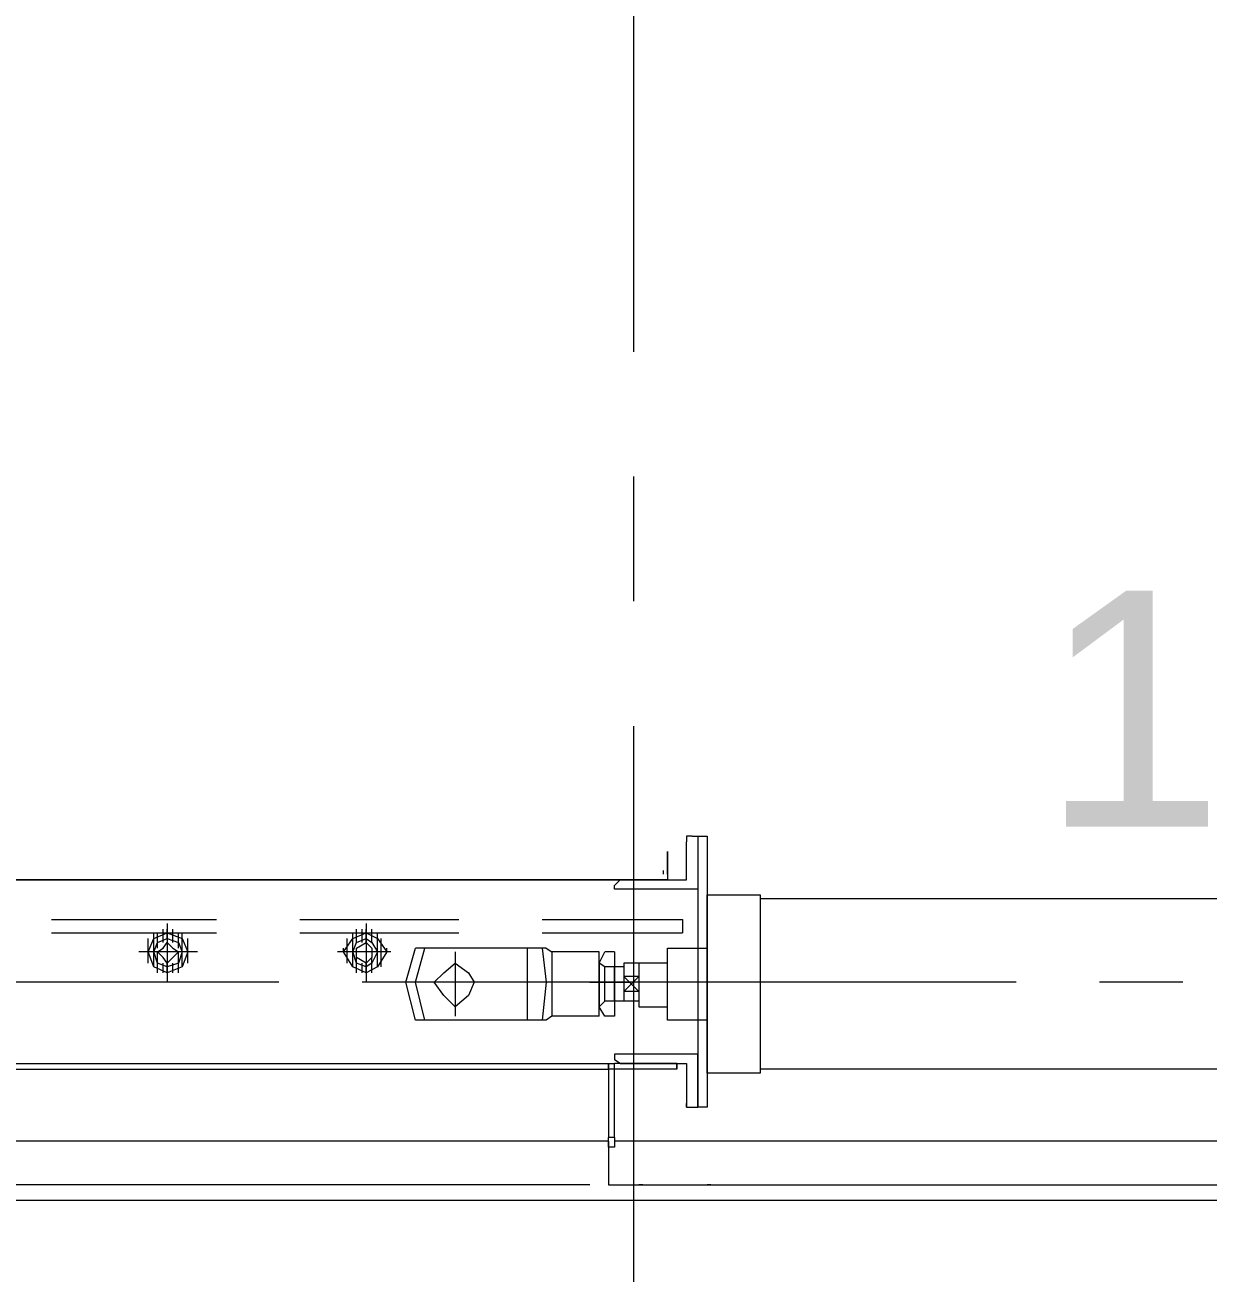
# Model space of a CAD drawing. Header units: millimetres. Extents: x 3220 to 226993, y 817 to 176024.
# Drawn here: x 125939 to 126842, y 138098 to 139051 of the extents above; entities that cross this region are included whole.
import ezdxf

# ---------------------------------------------------------------- set-up
doc = ezdxf.new("R2010")
doc.units = ezdxf.units.MM
doc.linetypes.add('AXES', pattern=[50.8, 31.75, -6.35, 6.35, -6.35])
doc.layers.add('Axe', color=1, linetype='AXES', lineweight=9)
doc.layers.add('Repère', color=76, linetype='Continuous')
doc.styles.get("Standard").update_dxf_attribs({"font": 'arial.ttf'})

# ---------------------------------------------------------------- blocks, each defined once
blk = doc.blocks.new('section 4-3')
at = {"layer": 'Axe', "ltscale": 15}
blk.add_line((6000, -4000), (6000, 33046.2), dxfattribs=at)
blk = doc.blocks.new('ligne broyage 2')
at = {"color": 7, "linetype": 'Continuous', "lineweight": 15, "true_color": 0x000007}
for points in [[(-648.07, 263.28), (-655.3, 263.28)], [(-655.3, 263.28), (-655.3, 56.42)], [(-648.07, 263.28), (-648.07, 56.42)], [(-643.73, 263.28), (-648.07, 263.28), (-648.07, 222.77), (-584.42, 222.77)], [(-643.73, 263.28), (-639.39, 263.28), (-639.39, 258.94)], [(-639.39, 234.35), (-639.39, 258.94)], [(-624.92, 234.35), (-624.92, 251.7), (-624.92, 230.01), (-622.03, 230.01)], [(-636.5, 230.01), (-639.39, 230.01), (-639.39, 234.35)], [(-588.76, 230.01), (-636.5, 230.01)], [(-622.03, 234.35), (-622.03, 237.24), (-622.03, 237.24)], [(-588.76, 230.01), (-584.42, 225.67), (-584.42, 225.67)], [(-584.42, 222.77), (-584.42, 225.67)], [(-655.3, 56.42), (-648.07, 56.42), (-648.07, 96.92)], [(-643.73, 56.42), (-648.07, 56.42), (-648.07, 96.92), (-584.42, 96.92)], [(-584.42, 96.92), (-584.42, 92.58)], [(-636.5, 89.69), (-639.39, 89.69), (-639.39, 85.35)], [(-588.76, 89.69), (-636.5, 89.69)], [(-632.16, 85.35), (-632.16, 89.69), (-584.42, 89.69)], [(-632.16, 89.69), (-632.16, 85.35)], [(-588.76, 89.69), (-584.42, 92.58), (-584.42, 92.58)], [(-584.42, 33.27), (-584.42, 89.69), (-584.42, 89.69)], [(-580.08, 85.35), (-580.08, 89.69), (-584.42, 89.69)], [(-584.42, 85.35), (-584.42, 89.69)], [(-580.08, 89.69), (-580.08, 85.35)], [(737.76, 89.69), (-580.08, 89.69)], [(737.76, 89.69), (-580.08, 89.69), (-580.08, 89.69)], [(-639.39, 85.35), (-639.39, 56.42), (-643.73, 56.42)], [(-632.16, 85.35), (-584.42, 85.35), (-584.42, 85.35)], [(-584.42, 85.35), (-580.08, 85.35), (-580.08, 33.27)], [(737.76, 85.35), (-580.08, 85.35)], [(-639.39, 56.42), (-639.39, 59.31), (-639.39, 59.31)], [(-2098.99, 30.38), (-584.42, 30.38)], [(-584.42, 33.27), (-584.42, 26.04), (-584.42, 26.04)], [(-584.42, 33.27), (-580.08, 33.27)], [(-584.42, 26.04), (-580.08, 26.04), (-580.08, 30.38)], [(-580.08, 30.38), (-580.08, 33.27)], [(-580.08, 30.38), (-580.08, 26.04)], [(-580.08, 30.38), (737.76, 30.38)], [(-584.42, 26.04), (-580.08, 26.04), (-580.08, -2.89)], [(-584.42, 26.04), (-580.08, 26.04)], [(-580.08, 26.04), (-580.08, -2.89)], [(-580.08, -2.89), (-2098.99, -2.89)], [(-658.19, -2.89), (-655.3, -2.89)], [(-606.12, -2.89), (-603.22, -2.89)], [(-565.61, -2.89), (737.76, -2.89)], [(-503.41, -2.89), (-499.07, -2.89)], [(-458.57, -2.89), (-454.23, -2.89)], [(-302.34, -2.89), (-299.44, -2.89)], [(1989.05, -14.47), (-1991.94, -14.47)]]:
    blk.add_lwpolyline(points, dxfattribs=at)
blk.add_lwpolyline([(-2.89, 230.01), (-622.03, 230.01)], close=True, dxfattribs=at)
at = {"color": 7, "linetype": 'Continuous', "lineweight": 5, "true_color": 0x000007}
for points in [[(-1476.96, 215.54), (-695.8, 215.54)], [(-636.5, 199.63), (-636.5, 189.5), (-636.5, 189.5)], [(-529.45, 199.63), (-636.5, 199.63), (-636.5, 199.63)], [(-344.29, 199.63), (-465.8, 199.63)], [(-399.26, 189.5), (-399.26, 192.4), (-399.26, 192.4)], [(-399.26, 189.5), (-399.26, 192.4), (-399.26, 192.4)], [(-394.92, 189.5), (-394.92, 192.4), (-394.92, 192.4)], [(-394.92, 189.5), (-394.92, 192.4)], [(-394.92, 189.5), (-394.92, 192.4), (-394.92, 192.4)], [(-394.92, 189.5), (-394.92, 192.4), (-394.92, 192.4)], [(-394.92, 189.5), (-394.92, 192.4), (-394.92, 192.4)], [(-392.02, 189.5), (-392.02, 192.4)], [(-392.02, 189.5), (-392.02, 192.4), (-392.02, 192.4)], [(-392.02, 189.5), (-392.02, 192.4), (-392.02, 192.4)], [(-392.02, 189.5), (-392.02, 192.4), (-392.02, 192.4)], [(-387.68, 189.5), (-387.68, 192.4), (-387.68, 192.4)], [(-387.68, 189.5), (-387.68, 192.4), (-387.68, 192.4)], [(-387.68, 189.5), (-387.68, 192.4)], [(-154.78, 199.63), (-280.64, 199.63)], [(-247.37, 189.5), (-247.37, 192.4)], [(-247.37, 189.5), (-247.37, 192.4)], [(-247.37, 189.5), (-247.37, 192.4)], [(-247.37, 189.5), (-247.37, 192.4), (-247.37, 192.4)], [(-243.03, 189.5), (-243.03, 192.4)], [(-243.03, 189.5), (-243.03, 192.4), (-243.03, 192.4)], [(-243.03, 189.5), (-243.03, 192.4), (-243.03, 192.4)], [(-243.03, 189.5), (-243.03, 192.4)], [(-243.03, 189.5), (-243.03, 192.4), (-243.03, 192.4)], [(-240.13, 189.5), (-240.13, 192.4)], [(-240.13, 189.5), (-240.13, 192.4)], [(-240.13, 189.5), (-240.13, 192.4), (-240.13, 192.4)], [(-240.13, 189.5), (-240.13, 192.4), (-240.13, 192.4)], [(-240.13, 189.5), (-240.13, 192.4), (-240.13, 192.4)], [(-529.45, 189.5), (-636.5, 189.5), (-636.5, 189.5)], [(-344.29, 189.5), (-465.8, 189.5)], [(-406.49, 182.27), (-406.49, 185.16), (-406.49, 185.16)], [(-406.49, 182.27), (-406.49, 185.16), (-406.49, 185.16)], [(-406.49, 182.27), (-406.49, 185.16), (-406.49, 185.16)], [(-406.49, 182.27), (-406.49, 185.16)], [(-406.49, 182.27), (-406.49, 185.16), (-406.49, 185.16)], [(-406.49, 177.93), (-406.49, 182.27), (-406.49, 182.27)], [(-406.49, 177.93), (-406.49, 182.27), (-406.49, 182.27)], [(-406.49, 177.93), (-406.49, 182.27), (-406.49, 182.27)], [(-406.49, 177.93), (-406.49, 182.27), (-406.49, 182.27)], [(-406.49, 177.93), (-406.49, 182.27), (-406.49, 182.27)], [(-406.49, 177.93), (-406.49, 182.27), (-406.49, 182.27)], [(-406.49, 177.93), (-406.49, 182.27), (-406.49, 182.27)], [(-403.6, 185.16), (-403.6, 189.5), (-403.6, 189.5)], [(-403.6, 185.16), (-403.6, 189.5), (-403.6, 189.5)], [(-403.6, 185.16), (-403.6, 189.5)], [(-403.6, 185.16), (-403.6, 189.5), (-403.6, 189.5)], [(-403.6, 185.16), (-403.6, 189.5), (-403.6, 189.5)], [(-403.6, 185.16), (-403.6, 189.5)], [(-403.6, 185.16), (-403.6, 189.5)], [(-403.6, 185.16), (-403.6, 189.5), (-403.6, 189.5)], [(-403.6, 182.27), (-403.6, 185.16), (-403.6, 185.16)], [(-403.6, 182.27), (-403.6, 185.16), (-403.6, 185.16)], [(-403.6, 182.27), (-403.6, 185.16), (-403.6, 185.16)], [(-403.6, 182.27), (-403.6, 185.16), (-403.6, 185.16)], [(-403.6, 182.27), (-403.6, 185.16), (-403.6, 185.16)], [(-403.6, 182.27), (-403.6, 185.16), (-403.6, 185.16)], [(-403.6, 182.27), (-403.6, 185.16), (-403.6, 185.16)], [(-403.6, 182.27), (-403.6, 185.16), (-403.6, 185.16)], [(-403.6, 182.27), (-403.6, 185.16), (-403.6, 185.16)], [(-403.6, 177.93), (-403.6, 182.27), (-403.6, 182.27)], [(-403.6, 177.93), (-403.6, 182.27), (-403.6, 182.27)], [(-403.6, 177.93), (-403.6, 182.27), (-403.6, 182.27)], [(-403.6, 177.93), (-403.6, 182.27), (-403.6, 182.27)], [(-403.6, 177.93), (-403.6, 182.27), (-403.6, 182.27)], [(-403.6, 177.93), (-403.6, 182.27), (-403.6, 182.27)], [(-399.26, 185.16), (-399.26, 189.5), (-399.26, 189.5)], [(-399.26, 185.16), (-399.26, 189.5), (-399.26, 189.5)], [(-399.26, 185.16), (-399.26, 189.5), (-399.26, 189.5)], [(-399.26, 185.16), (-399.26, 189.5), (-399.26, 189.5)], [(-399.26, 185.16), (-399.26, 189.5), (-399.26, 189.5)], [(-399.26, 185.16), (-399.26, 189.5), (-399.26, 189.5)], [(-399.26, 185.16), (-399.26, 189.5), (-399.26, 189.5)], [(-399.26, 185.16), (-399.26, 189.5), (-399.26, 189.5)], [(-399.26, 182.27), (-399.26, 185.16), (-399.26, 185.16)], [(-399.26, 182.27), (-399.26, 185.16), (-399.26, 185.16)], [(-399.26, 182.27), (-399.26, 185.16), (-399.26, 185.16)], [(-399.26, 182.27), (-399.26, 185.16), (-399.26, 185.16)], [(-399.26, 182.27), (-399.26, 185.16), (-399.26, 185.16)], [(-394.92, 185.16), (-394.92, 189.5), (-394.92, 189.5)], [(-394.92, 185.16), (-394.92, 189.5), (-394.92, 189.5)], [(-394.92, 185.16), (-394.92, 189.5), (-394.92, 189.5)], [(-394.92, 185.16), (-394.92, 189.5), (-394.92, 189.5)], [(-394.92, 185.16), (-394.92, 189.5), (-394.92, 189.5)], [(-394.92, 185.16), (-394.92, 189.5), (-394.92, 189.5)], [(-394.92, 185.16), (-394.92, 189.5), (-394.92, 189.5)], [(-394.92, 185.16), (-394.92, 189.5)], [(-394.92, 185.16), (-394.92, 189.5), (-394.92, 189.5)], [(-394.92, 182.27), (-394.92, 185.16), (-394.92, 185.16)], [(-392.02, 185.16), (-392.02, 189.5)], [(-392.02, 185.16), (-392.02, 189.5), (-392.02, 189.5)], [(-392.02, 185.16), (-392.02, 189.5), (-392.02, 189.5)], [(-392.02, 185.16), (-392.02, 189.5), (-392.02, 189.5)], [(-392.02, 185.16), (-392.02, 189.5), (-392.02, 189.5)], [(-392.02, 185.16), (-392.02, 189.5), (-392.02, 189.5)], [(-392.02, 185.16), (-392.02, 189.5)], [(-392.02, 185.16), (-392.02, 189.5), (-392.02, 189.5)], [(-392.02, 182.27), (-392.02, 185.16)], [(-392.02, 182.27), (-392.02, 185.16)], [(-387.68, 185.16), (-387.68, 189.5), (-387.68, 189.5)], [(-387.68, 185.16), (-387.68, 189.5), (-387.68, 189.5)], [(-387.68, 185.16), (-387.68, 189.5)], [(-387.68, 185.16), (-387.68, 189.5), (-387.68, 189.5)], [(-387.68, 185.16), (-387.68, 189.5)], [(-387.68, 185.16), (-387.68, 189.5), (-387.68, 189.5)], [(-387.68, 185.16), (-387.68, 189.5), (-387.68, 189.5)], [(-387.68, 185.16), (-387.68, 189.5), (-387.68, 189.5)], [(-387.68, 182.27), (-387.68, 185.16), (-387.68, 185.16)], [(-387.68, 182.27), (-387.68, 185.16)], [(-387.68, 182.27), (-387.68, 185.16), (-387.68, 185.16)], [(-387.68, 182.27), (-387.68, 185.16), (-387.68, 185.16)], [(-387.68, 182.27), (-387.68, 185.16), (-387.68, 185.16)], [(-387.68, 182.27), (-387.68, 185.16), (-387.68, 185.16)], [(-387.68, 182.27), (-387.68, 185.16), (-387.68, 185.16)], [(-384.79, 185.16), (-384.79, 189.5)], [(-384.79, 185.16), (-384.79, 189.5)], [(-384.79, 185.16), (-384.79, 189.5), (-384.79, 189.5)], [(-384.79, 185.16), (-384.79, 189.5), (-384.79, 189.5)], [(-384.79, 185.16), (-384.79, 189.5), (-384.79, 189.5)], [(-384.79, 182.27), (-384.79, 185.16), (-384.79, 185.16)], [(-384.79, 182.27), (-384.79, 185.16), (-384.79, 185.16)], [(-384.79, 182.27), (-384.79, 185.16)], [(-384.79, 182.27), (-384.79, 185.16), (-384.79, 185.16)], [(-384.79, 182.27), (-384.79, 185.16), (-384.79, 185.16)], [(-384.79, 182.27), (-384.79, 185.16), (-384.79, 185.16)], [(-384.79, 182.27), (-384.79, 185.16), (-384.79, 185.16)], [(-384.79, 182.27), (-384.79, 185.16), (-384.79, 185.16)], [(-384.79, 182.27), (-384.79, 185.16), (-384.79, 185.16)], [(-384.79, 177.93), (-384.79, 182.27)], [(-384.79, 177.93), (-384.79, 182.27), (-384.79, 182.27)], [(-384.79, 177.93), (-384.79, 182.27), (-384.79, 182.27)], [(-384.79, 177.93), (-384.79, 182.27), (-384.79, 182.27)], [(-384.79, 177.93), (-384.79, 182.27), (-384.79, 182.27)], [(-384.79, 177.93), (-384.79, 182.27)], [(-384.79, 177.93), (-384.79, 182.27), (-384.79, 182.27)], [(-380.45, 182.27), (-380.45, 185.16)], [(-380.45, 182.27), (-380.45, 185.16)], [(-380.45, 182.27), (-380.45, 185.16)], [(-380.45, 182.27), (-380.45, 185.16), (-380.45, 185.16)], [(-380.45, 182.27), (-380.45, 185.16), (-380.45, 185.16)], [(-380.45, 177.93), (-380.45, 182.27)], [(-380.45, 177.93), (-380.45, 182.27), (-380.45, 182.27)], [(-380.45, 177.93), (-380.45, 182.27), (-380.45, 182.27)], [(-380.45, 177.93), (-380.45, 182.27), (-380.45, 182.27)], [(-380.45, 177.93), (-380.45, 182.27), (-380.45, 182.27)], [(-380.45, 177.93), (-380.45, 182.27), (-380.45, 182.27)], [(-380.45, 177.93), (-380.45, 182.27)], [(-380.45, 177.93), (-380.45, 182.27), (-380.45, 182.27)], [(-380.45, 177.93), (-380.45, 182.27), (-380.45, 182.27)], [(-154.78, 189.5), (-280.64, 189.5)], [(-258.94, 182.27), (-258.94, 185.16), (-258.94, 185.16)], [(-258.94, 177.93), (-258.94, 182.27), (-258.94, 182.27)], [(-258.94, 177.93), (-258.94, 182.27)], [(-258.94, 177.93), (-258.94, 182.27), (-258.94, 182.27)], [(-258.94, 177.93), (-258.94, 182.27), (-258.94, 182.27)], [(-258.94, 177.93), (-258.94, 182.27), (-258.94, 182.27)], [(-258.94, 177.93), (-258.94, 182.27), (-258.94, 182.27)], [(-254.6, 185.16), (-254.6, 189.5), (-254.6, 189.5)], [(-254.6, 185.16), (-254.6, 189.5), (-254.6, 189.5)], [(-254.6, 182.27), (-254.6, 185.16), (-254.6, 185.16)], [(-254.6, 182.27), (-254.6, 185.16), (-254.6, 185.16)], [(-254.6, 182.27), (-254.6, 185.16), (-254.6, 185.16)], [(-254.6, 182.27), (-254.6, 185.16), (-254.6, 185.16)], [(-254.6, 182.27), (-254.6, 185.16), (-254.6, 185.16)], [(-254.6, 182.27), (-254.6, 185.16)], [(-254.6, 182.27), (-254.6, 185.16), (-254.6, 185.16)], [(-254.6, 182.27), (-254.6, 185.16), (-254.6, 185.16)], [(-254.6, 182.27), (-254.6, 185.16), (-254.6, 185.16)], [(-254.6, 177.93), (-254.6, 182.27), (-254.6, 182.27)], [(-254.6, 177.93), (-254.6, 182.27), (-254.6, 182.27)], [(-254.6, 177.93), (-254.6, 182.27), (-254.6, 182.27)], [(-254.6, 177.93), (-254.6, 182.27), (-254.6, 182.27)], [(-254.6, 177.93), (-254.6, 182.27)], [(-254.6, 177.93), (-254.6, 182.27), (-254.6, 182.27)], [(-254.6, 177.93), (-254.6, 182.27), (-254.6, 182.27)], [(-254.6, 177.93), (-254.6, 182.27), (-254.6, 182.27)], [(-254.6, 177.93), (-254.6, 182.27), (-254.6, 182.27)], [(-251.7, 185.16), (-251.7, 189.5), (-251.7, 189.5)], [(-251.7, 185.16), (-251.7, 189.5), (-251.7, 189.5)], [(-251.7, 185.16), (-251.7, 189.5), (-251.7, 189.5)], [(-251.7, 185.16), (-251.7, 189.5), (-251.7, 189.5)], [(-251.7, 185.16), (-251.7, 189.5), (-251.7, 189.5)], [(-251.7, 185.16), (-251.7, 189.5)], [(-251.7, 185.16), (-251.7, 189.5), (-251.7, 189.5)], [(-251.7, 185.16), (-251.7, 189.5)], [(-251.7, 185.16), (-251.7, 189.5), (-251.7, 189.5)], [(-251.7, 185.16), (-251.7, 189.5), (-251.7, 189.5)], [(-251.7, 182.27), (-251.7, 185.16), (-251.7, 185.16)], [(-251.7, 182.27), (-251.7, 185.16), (-251.7, 185.16)], [(-251.7, 182.27), (-251.7, 185.16), (-251.7, 185.16)], [(-251.7, 182.27), (-251.7, 185.16), (-251.7, 185.16)], [(-251.7, 182.27), (-251.7, 185.16), (-251.7, 185.16)], [(-251.7, 182.27), (-251.7, 185.16), (-251.7, 185.16)], [(-251.7, 182.27), (-251.7, 185.16), (-251.7, 185.16)], [(-251.7, 182.27), (-251.7, 185.16), (-251.7, 185.16)], [(-251.7, 177.93), (-251.7, 182.27), (-251.7, 182.27)], [(-247.37, 185.16), (-247.37, 189.5)], [(-247.37, 185.16), (-247.37, 189.5), (-247.37, 189.5)], [(-247.37, 185.16), (-247.37, 189.5)], [(-247.37, 185.16), (-247.37, 189.5), (-247.37, 189.5)], [(-247.37, 185.16), (-247.37, 189.5), (-247.37, 189.5)], [(-247.37, 185.16), (-247.37, 189.5)], [(-247.37, 185.16), (-247.37, 189.5), (-247.37, 189.5)], [(-247.37, 185.16), (-247.37, 189.5)], [(-247.37, 185.16), (-247.37, 189.5), (-247.37, 189.5)], [(-247.37, 185.16), (-247.37, 189.5), (-247.37, 189.5)], [(-247.37, 182.27), (-247.37, 185.16)], [(-247.37, 182.27), (-247.37, 185.16)], [(-243.03, 185.16), (-243.03, 189.5)], [(-243.03, 185.16), (-243.03, 189.5), (-243.03, 189.5)], [(-243.03, 185.16), (-243.03, 189.5)], [(-243.03, 185.16), (-243.03, 189.5), (-243.03, 189.5)], [(-243.03, 185.16), (-243.03, 189.5), (-243.03, 189.5)], [(-243.03, 185.16), (-243.03, 189.5), (-243.03, 189.5)], [(-243.03, 185.16), (-243.03, 189.5)], [(-243.03, 185.16), (-243.03, 189.5), (-243.03, 189.5)], [(-243.03, 185.16), (-243.03, 189.5)], [(-243.03, 185.16), (-243.03, 189.5), (-243.03, 189.5)], [(-243.03, 185.16), (-243.03, 189.5), (-243.03, 189.5)], [(-240.13, 185.16), (-240.13, 189.5), (-240.13, 189.5)], [(-240.13, 185.16), (-240.13, 189.5), (-240.13, 189.5)], [(-240.13, 185.16), (-240.13, 189.5)], [(-240.13, 185.16), (-240.13, 189.5), (-240.13, 189.5)], [(-240.13, 185.16), (-240.13, 189.5), (-240.13, 189.5)], [(-240.13, 185.16), (-240.13, 189.5), (-240.13, 189.5)], [(-240.13, 185.16), (-240.13, 189.5), (-240.13, 189.5)], [(-240.13, 185.16), (-240.13, 189.5), (-240.13, 189.5)], [(-240.13, 182.27), (-240.13, 185.16)], [(-240.13, 182.27), (-240.13, 185.16)], [(-240.13, 182.27), (-240.13, 185.16), (-240.13, 185.16)], [(-240.13, 182.27), (-240.13, 185.16)], [(-240.13, 182.27), (-240.13, 185.16), (-240.13, 185.16)], [(-235.79, 185.16), (-235.79, 189.5)], [(-235.79, 185.16), (-235.79, 189.5), (-235.79, 189.5)], [(-235.79, 185.16), (-235.79, 189.5), (-235.79, 189.5)], [(-235.79, 185.16), (-235.79, 189.5), (-235.79, 189.5)], [(-235.79, 185.16), (-235.79, 189.5), (-235.79, 189.5)], [(-235.79, 185.16), (-235.79, 189.5)], [(-235.79, 185.16), (-235.79, 189.5), (-235.79, 189.5)], [(-235.79, 182.27), (-235.79, 185.16)], [(-235.79, 182.27), (-235.79, 185.16), (-235.79, 185.16)], [(-235.79, 182.27), (-235.79, 185.16), (-235.79, 185.16)], [(-235.79, 182.27), (-235.79, 185.16), (-235.79, 185.16)], [(-235.79, 182.27), (-235.79, 185.16), (-235.79, 185.16)], [(-235.79, 182.27), (-235.79, 185.16)], [(-235.79, 182.27), (-235.79, 185.16), (-235.79, 185.16)], [(-235.79, 182.27), (-235.79, 185.16)], [(-235.79, 182.27), (-235.79, 185.16), (-235.79, 185.16)], [(-235.79, 182.27), (-235.79, 185.16), (-235.79, 185.16)], [(-235.79, 177.93), (-235.79, 182.27), (-235.79, 182.27)], [(-235.79, 177.93), (-235.79, 182.27)], [(-235.79, 177.93), (-235.79, 182.27)], [(-235.79, 177.93), (-235.79, 182.27), (-235.79, 182.27)], [(-232.9, 185.16), (-232.9, 189.5), (-232.9, 189.5)], [(-232.9, 185.16), (-232.9, 189.5), (-232.9, 189.5)], [(-232.9, 182.27), (-232.9, 185.16), (-232.9, 185.16)], [(-232.9, 182.27), (-232.9, 185.16), (-232.9, 185.16)], [(-232.9, 182.27), (-232.9, 185.16), (-232.9, 185.16)], [(-232.9, 182.27), (-232.9, 185.16), (-232.9, 185.16)], [(-232.9, 182.27), (-232.9, 185.16), (-232.9, 185.16)], [(-232.9, 182.27), (-232.9, 185.16), (-232.9, 185.16)], [(-232.9, 182.27), (-232.9, 185.16), (-232.9, 185.16)], [(-232.9, 182.27), (-232.9, 185.16), (-232.9, 185.16)], [(-232.9, 177.93), (-232.9, 182.27), (-232.9, 182.27)], [(-232.9, 177.93), (-232.9, 182.27), (-232.9, 182.27)], [(-232.9, 177.93), (-232.9, 182.27)], [(-232.9, 177.93), (-232.9, 182.27), (-232.9, 182.27)], [(-232.9, 177.93), (-232.9, 182.27), (-232.9, 182.27)], [(-232.9, 177.93), (-232.9, 182.27), (-232.9, 182.27)], [(-232.9, 177.93), (-232.9, 182.27), (-232.9, 182.27)], [(-232.9, 177.93), (-232.9, 182.27), (-232.9, 182.27)], [(-232.9, 177.93), (-232.9, 182.27), (-232.9, 182.27)], [(-228.56, 182.27), (-228.56, 185.16)], [(-228.56, 177.93), (-228.56, 182.27)], [(-228.56, 177.93), (-228.56, 182.27), (-228.56, 182.27)], [(-228.56, 177.93), (-228.56, 182.27)], [(-228.56, 177.93), (-228.56, 182.27), (-228.56, 182.27)], [(-228.56, 177.93), (-228.56, 182.27), (-228.56, 182.27)], [(-624.92, 122.96), (-624.92, 177.93), (-655.3, 177.93)], [(-584.42, 175.04), (-577.19, 175.04)], [(-584.42, 175.04), (-584.42, 137.43), (-584.42, 163.46)], [(-577.19, 163.46), (-572.85, 166.36), (-577.19, 175.04)], [(-572.85, 125.85), (-572.85, 175.04), (-536.68, 175.04)], [(-532.34, 177.93), (-536.68, 175.04), (-536.68, 125.85)], [(-529.45, 177.93), (-532.34, 151.89), (-529.45, 122.96)], [(-532.34, 177.93), (-432.53, 177.93)], [(-517.88, 177.93), (-517.88, 122.96)], [(-439.76, 122.96), (-432.53, 151.89), (-439.76, 177.93)], [(-432.53, 122.96), (-425.29, 151.89), (-432.53, 177.93)], [(-410.83, 175.04), (-410.83, 177.93), (-410.83, 177.93)], [(-406.49, 175.04), (-406.49, 177.93)], [(-406.49, 175.04), (-406.49, 177.93)], [(-406.49, 175.04), (-406.49, 177.93), (-406.49, 177.93)], [(-406.49, 175.04), (-406.49, 177.93), (-406.49, 177.93)], [(-406.49, 175.04), (-406.49, 177.93), (-406.49, 177.93)], [(-406.49, 175.04), (-406.49, 177.93), (-406.49, 177.93)], [(-406.49, 175.04), (-406.49, 177.93), (-406.49, 177.93)], [(-406.49, 175.04), (-406.49, 177.93)], [(-406.49, 175.04), (-406.49, 177.93), (-406.49, 177.93)], [(-406.49, 175.04), (-406.49, 177.93), (-406.49, 177.93)], [(-406.49, 175.04), (-406.49, 177.93)], [(-406.49, 175.04), (-406.49, 177.93), (-406.49, 177.93)], [(-406.49, 170.7), (-406.49, 175.04), (-406.49, 175.04)], [(-406.49, 170.7), (-406.49, 175.04), (-406.49, 175.04)], [(-406.49, 170.7), (-406.49, 175.04)], [(-406.49, 170.7), (-406.49, 175.04), (-406.49, 175.04)], [(-406.49, 170.7), (-406.49, 175.04), (-406.49, 175.04)], [(-406.49, 170.7), (-406.49, 175.04), (-406.49, 175.04)], [(-406.49, 170.7), (-406.49, 175.04), (-406.49, 175.04)], [(-406.49, 170.7), (-406.49, 175.04), (-406.49, 175.04)], [(-403.6, 175.04), (-403.6, 177.93), (-403.6, 177.93)], [(-403.6, 175.04), (-403.6, 177.93), (-403.6, 177.93)], [(-403.6, 175.04), (-403.6, 177.93)], [(-403.6, 175.04), (-403.6, 177.93), (-403.6, 177.93)], [(-403.6, 175.04), (-403.6, 177.93), (-403.6, 177.93)], [(-403.6, 170.7), (-403.6, 175.04)], [(-403.6, 170.7), (-403.6, 175.04)], [(-403.6, 170.7), (-403.6, 175.04)], [(-403.6, 170.7), (-403.6, 175.04), (-403.6, 175.04)], [(-403.6, 170.7), (-403.6, 175.04), (-403.6, 175.04)], [(-403.6, 170.7), (-403.6, 175.04), (-403.6, 175.04)], [(-403.6, 170.7), (-403.6, 175.04), (-403.6, 175.04)], [(-384.79, 175.04), (-384.79, 177.93)], [(-384.79, 175.04), (-384.79, 177.93)], [(-384.79, 175.04), (-384.79, 177.93)], [(-384.79, 175.04), (-384.79, 177.93), (-384.79, 177.93)], [(-384.79, 175.04), (-384.79, 177.93)], [(-384.79, 175.04), (-384.79, 177.93), (-384.79, 177.93)], [(-384.79, 175.04), (-384.79, 177.93)], [(-384.79, 170.7), (-384.79, 175.04), (-384.79, 175.04)], [(-384.79, 170.7), (-384.79, 175.04), (-384.79, 175.04)], [(-384.79, 170.7), (-384.79, 175.04), (-384.79, 175.04)], [(-384.79, 170.7), (-384.79, 175.04), (-384.79, 175.04)], [(-384.79, 170.7), (-384.79, 175.04), (-384.79, 175.04)], [(-384.79, 170.7), (-384.79, 175.04), (-384.79, 175.04)], [(-380.45, 175.04), (-380.45, 177.93)], [(-380.45, 175.04), (-380.45, 177.93), (-380.45, 177.93)], [(-380.45, 175.04), (-380.45, 177.93)], [(-380.45, 175.04), (-380.45, 177.93), (-380.45, 177.93)], [(-380.45, 175.04), (-380.45, 177.93), (-380.45, 177.93)], [(-380.45, 175.04), (-380.45, 177.93), (-380.45, 177.93)], [(-380.45, 175.04), (-380.45, 177.93)], [(-380.45, 175.04), (-380.45, 177.93), (-380.45, 177.93)], [(-380.45, 175.04), (-380.45, 177.93), (-380.45, 177.93)], [(-380.45, 175.04), (-380.45, 177.93), (-380.45, 177.93)], [(-380.45, 175.04), (-380.45, 177.93), (-380.45, 177.93)], [(-380.45, 170.7), (-380.45, 175.04), (-380.45, 175.04)], [(-380.45, 170.7), (-380.45, 175.04), (-380.45, 175.04)], [(-380.45, 170.7), (-380.45, 175.04)], [(-380.45, 170.7), (-380.45, 175.04), (-380.45, 175.04)], [(-380.45, 170.7), (-380.45, 175.04)], [(-380.45, 170.7), (-380.45, 175.04), (-380.45, 175.04)], [(-380.45, 170.7), (-380.45, 175.04)], [(-380.45, 170.7), (-380.45, 175.04), (-380.45, 175.04)], [(-380.45, 170.7), (-380.45, 175.04), (-380.45, 175.04)], [(-377.56, 175.04), (-377.56, 177.93), (-377.56, 177.93)], [(-258.94, 175.04), (-258.94, 177.93)], [(-258.94, 175.04), (-258.94, 177.93)], [(-258.94, 175.04), (-258.94, 177.93)], [(-258.94, 175.04), (-258.94, 177.93), (-258.94, 177.93)], [(-258.94, 175.04), (-258.94, 177.93), (-258.94, 177.93)], [(-258.94, 175.04), (-258.94, 177.93), (-258.94, 177.93)], [(-258.94, 175.04), (-258.94, 177.93), (-258.94, 177.93)], [(-258.94, 175.04), (-258.94, 177.93)], [(-258.94, 175.04), (-258.94, 177.93), (-258.94, 177.93)], [(-258.94, 170.7), (-258.94, 175.04), (-258.94, 175.04)], [(-258.94, 170.7), (-258.94, 175.04), (-258.94, 175.04)], [(-258.94, 170.7), (-258.94, 175.04), (-258.94, 175.04)], [(-258.94, 170.7), (-258.94, 175.04)], [(-258.94, 170.7), (-258.94, 175.04), (-258.94, 175.04)], [(-258.94, 170.7), (-258.94, 175.04), (-258.94, 175.04)], [(-254.6, 175.04), (-254.6, 177.93)], [(-254.6, 175.04), (-254.6, 177.93), (-254.6, 177.93)], [(-254.6, 175.04), (-254.6, 177.93)], [(-254.6, 175.04), (-254.6, 177.93), (-254.6, 177.93)], [(-254.6, 175.04), (-254.6, 177.93), (-254.6, 177.93)], [(-254.6, 175.04), (-254.6, 177.93), (-254.6, 177.93)], [(-254.6, 175.04), (-254.6, 177.93)], [(-254.6, 175.04), (-254.6, 177.93), (-254.6, 177.93)], [(-254.6, 175.04), (-254.6, 177.93), (-254.6, 177.93)], [(-254.6, 175.04), (-254.6, 177.93), (-254.6, 177.93)], [(-254.6, 170.7), (-254.6, 175.04), (-254.6, 175.04)], [(-254.6, 170.7), (-254.6, 175.04), (-254.6, 175.04)], [(-254.6, 170.7), (-254.6, 175.04), (-254.6, 175.04)], [(-254.6, 170.7), (-254.6, 175.04)], [(-254.6, 170.7), (-254.6, 175.04), (-254.6, 175.04)], [(-254.6, 170.7), (-254.6, 175.04), (-254.6, 175.04)], [(-254.6, 170.7), (-254.6, 175.04), (-254.6, 175.04)], [(-251.7, 170.7), (-251.7, 175.04), (-251.7, 175.04)], [(-251.7, 170.7), (-251.7, 175.04), (-251.7, 175.04)], [(-235.79, 170.7), (-235.79, 175.04), (-235.79, 175.04)], [(-232.9, 175.04), (-232.9, 177.93), (-232.9, 177.93)], [(-232.9, 175.04), (-232.9, 177.93), (-232.9, 177.93)], [(-232.9, 175.04), (-232.9, 177.93), (-232.9, 177.93)], [(-232.9, 175.04), (-232.9, 177.93), (-232.9, 177.93)], [(-232.9, 175.04), (-232.9, 177.93), (-232.9, 177.93)], [(-232.9, 175.04), (-232.9, 177.93), (-232.9, 177.93)], [(-232.9, 175.04), (-232.9, 177.93)], [(-232.9, 175.04), (-232.9, 177.93), (-232.9, 177.93)], [(-232.9, 175.04), (-232.9, 177.93), (-232.9, 177.93)], [(-232.9, 175.04), (-232.9, 177.93), (-232.9, 177.93)], [(-232.9, 170.7), (-232.9, 175.04), (-232.9, 175.04)], [(-232.9, 170.7), (-232.9, 175.04), (-232.9, 175.04)], [(-232.9, 170.7), (-232.9, 175.04), (-232.9, 175.04)], [(-232.9, 170.7), (-232.9, 175.04), (-232.9, 175.04)], [(-232.9, 170.7), (-232.9, 175.04), (-232.9, 175.04)], [(-232.9, 170.7), (-232.9, 175.04), (-232.9, 175.04)], [(-232.9, 170.7), (-232.9, 175.04), (-232.9, 175.04)], [(-228.56, 175.04), (-228.56, 177.93), (-228.56, 177.93)], [(-228.56, 175.04), (-228.56, 177.93), (-228.56, 177.93)], [(-228.56, 175.04), (-228.56, 177.93)], [(-228.56, 175.04), (-228.56, 177.93), (-228.56, 177.93)], [(-228.56, 175.04), (-228.56, 177.93)], [(-228.56, 175.04), (-228.56, 177.93), (-228.56, 177.93)], [(-228.56, 175.04), (-228.56, 177.93), (-228.56, 177.93)], [(-228.56, 175.04), (-228.56, 177.93), (-228.56, 177.93)], [(-228.56, 170.7), (-228.56, 175.04), (-228.56, 175.04)], [(-228.56, 170.7), (-228.56, 175.04)], [(-228.56, 170.7), (-228.56, 175.04), (-228.56, 175.04)], [(-228.56, 170.7), (-228.56, 175.04)], [(-228.56, 170.7), (-228.56, 175.04), (-228.56, 175.04)], [(-228.56, 170.7), (-228.56, 175.04), (-228.56, 175.04)], [(-624.92, 166.36), (-603.22, 166.36), (-603.22, 133.09), (-624.92, 133.09)], [(-603.22, 166.36), (-591.65, 166.36)], [(-591.65, 166.36), (-591.65, 137.43)], [(-591.65, 163.46), (-584.42, 163.46)], [(-584.42, 166.36), (-584.42, 133.09)], [(-584.42, 163.46), (-577.19, 163.46)], [(-577.19, 137.43), (-577.19, 163.46), (-577.19, 163.46)], [(-572.85, 166.36), (-572.85, 133.09)], [(-406.49, 166.36), (-406.49, 170.7)], [(-406.49, 166.36), (-406.49, 170.7), (-406.49, 170.7)], [(-406.49, 166.36), (-406.49, 170.7)], [(-406.49, 166.36), (-406.49, 170.7), (-406.49, 170.7)], [(-406.49, 166.36), (-406.49, 170.7), (-406.49, 170.7)], [(-406.49, 166.36), (-406.49, 170.7), (-406.49, 170.7)], [(-406.49, 166.36), (-406.49, 170.7), (-406.49, 170.7)], [(-406.49, 166.36), (-406.49, 170.7), (-406.49, 170.7)], [(-406.49, 166.36), (-406.49, 170.7)], [(-406.49, 163.46), (-406.49, 166.36), (-406.49, 166.36)], [(-406.49, 163.46), (-406.49, 166.36)], [(-403.6, 166.36), (-403.6, 170.7)], [(-403.6, 166.36), (-403.6, 170.7), (-403.6, 170.7)], [(-403.6, 166.36), (-403.6, 170.7), (-403.6, 170.7)], [(-403.6, 166.36), (-403.6, 170.7), (-403.6, 170.7)], [(-403.6, 166.36), (-403.6, 170.7), (-403.6, 170.7)], [(-403.6, 166.36), (-403.6, 170.7), (-403.6, 170.7)], [(-403.6, 166.36), (-403.6, 170.7), (-403.6, 170.7)], [(-403.6, 166.36), (-403.6, 170.7), (-403.6, 170.7)], [(-403.6, 163.46), (-403.6, 166.36)], [(-403.6, 163.46), (-403.6, 166.36), (-403.6, 166.36)], [(-403.6, 163.46), (-403.6, 166.36), (-403.6, 166.36)], [(-403.6, 163.46), (-403.6, 166.36), (-403.6, 166.36)], [(-403.6, 163.46), (-403.6, 166.36), (-403.6, 166.36)], [(-403.6, 163.46), (-403.6, 166.36), (-403.6, 166.36)], [(-403.6, 163.46), (-403.6, 166.36), (-403.6, 166.36)], [(-399.26, 166.36), (-399.26, 170.7), (-399.26, 170.7)], [(-399.26, 166.36), (-399.26, 170.7), (-399.26, 170.7)], [(-399.26, 166.36), (-399.26, 170.7), (-399.26, 170.7)], [(-399.26, 163.46), (-399.26, 166.36), (-399.26, 166.36)], [(-399.26, 163.46), (-399.26, 166.36), (-399.26, 166.36)], [(-399.26, 163.46), (-399.26, 166.36)], [(-399.26, 163.46), (-399.26, 166.36), (-399.26, 166.36)], [(-399.26, 163.46), (-399.26, 166.36), (-399.26, 166.36)], [(-399.26, 163.46), (-399.26, 166.36), (-399.26, 166.36)], [(-399.26, 163.46), (-399.26, 166.36), (-399.26, 166.36)], [(-399.26, 159.12), (-399.26, 163.46)], [(-399.26, 159.12), (-399.26, 163.46), (-399.26, 163.46)], [(-399.26, 159.12), (-399.26, 163.46), (-399.26, 163.46)], [(-399.26, 159.12), (-399.26, 163.46), (-399.26, 163.46)], [(-394.92, 163.46), (-394.92, 166.36), (-394.92, 166.36)], [(-394.92, 163.46), (-394.92, 166.36), (-394.92, 166.36)], [(-394.92, 163.46), (-394.92, 166.36), (-394.92, 166.36)], [(-394.92, 163.46), (-394.92, 166.36)], [(-394.92, 163.46), (-394.92, 166.36), (-394.92, 166.36)], [(-394.92, 163.46), (-394.92, 166.36)], [(-394.92, 163.46), (-394.92, 166.36), (-394.92, 166.36)], [(-394.92, 159.12), (-394.92, 163.46), (-394.92, 163.46)], [(-394.92, 159.12), (-394.92, 163.46)], [(-394.92, 159.12), (-394.92, 163.46), (-394.92, 163.46)], [(-394.92, 159.12), (-394.92, 163.46), (-394.92, 163.46)], [(-394.92, 159.12), (-394.92, 163.46), (-394.92, 163.46)], [(-392.02, 163.46), (-392.02, 166.36), (-392.02, 166.36)], [(-392.02, 163.46), (-392.02, 166.36), (-392.02, 166.36)], [(-392.02, 163.46), (-392.02, 166.36), (-392.02, 166.36)], [(-392.02, 163.46), (-392.02, 166.36), (-392.02, 166.36)], [(-392.02, 163.46), (-392.02, 166.36), (-392.02, 166.36)], [(-392.02, 163.46), (-392.02, 166.36), (-392.02, 166.36)], [(-392.02, 163.46), (-392.02, 166.36), (-392.02, 166.36)], [(-392.02, 159.12), (-392.02, 163.46)], [(-392.02, 159.12), (-392.02, 163.46), (-392.02, 163.46)], [(-392.02, 159.12), (-392.02, 163.46), (-392.02, 163.46)], [(-392.02, 159.12), (-392.02, 163.46)], [(-392.02, 159.12), (-392.02, 163.46), (-392.02, 163.46)], [(-392.02, 159.12), (-392.02, 163.46), (-392.02, 163.46)], [(-387.68, 166.36), (-387.68, 170.7), (-387.68, 170.7)], [(-387.68, 166.36), (-387.68, 170.7)], [(-387.68, 166.36), (-387.68, 170.7)], [(-387.68, 163.46), (-387.68, 166.36), (-387.68, 166.36)], [(-387.68, 163.46), (-387.68, 166.36), (-387.68, 166.36)], [(-387.68, 163.46), (-387.68, 166.36), (-387.68, 166.36)], [(-387.68, 163.46), (-387.68, 166.36), (-387.68, 166.36)], [(-387.68, 163.46), (-387.68, 166.36), (-387.68, 166.36)], [(-387.68, 163.46), (-387.68, 166.36)], [(-387.68, 163.46), (-387.68, 166.36), (-387.68, 166.36)], [(-387.68, 163.46), (-387.68, 166.36)], [(-387.68, 163.46), (-387.68, 166.36), (-387.68, 166.36)], [(-387.68, 163.46), (-387.68, 166.36), (-387.68, 166.36)], [(-387.68, 159.12), (-387.68, 163.46), (-387.68, 163.46)], [(-387.68, 159.12), (-387.68, 163.46)], [(-387.68, 159.12), (-387.68, 163.46)], [(-387.68, 159.12), (-387.68, 163.46)], [(-384.79, 166.36), (-384.79, 170.7), (-384.79, 170.7)], [(-384.79, 166.36), (-384.79, 170.7), (-384.79, 170.7)], [(-384.79, 166.36), (-384.79, 170.7), (-384.79, 170.7)], [(-384.79, 166.36), (-384.79, 170.7), (-384.79, 170.7)], [(-384.79, 166.36), (-384.79, 170.7), (-384.79, 170.7)], [(-384.79, 166.36), (-384.79, 170.7), (-384.79, 170.7)], [(-384.79, 166.36), (-384.79, 170.7), (-384.79, 170.7)], [(-384.79, 166.36), (-384.79, 170.7), (-384.79, 170.7)], [(-384.79, 166.36), (-384.79, 170.7)], [(-384.79, 163.46), (-384.79, 166.36), (-384.79, 166.36)], [(-384.79, 163.46), (-384.79, 166.36), (-384.79, 166.36)], [(-384.79, 163.46), (-384.79, 166.36), (-384.79, 166.36)], [(-384.79, 163.46), (-384.79, 166.36), (-384.79, 166.36)], [(-384.79, 163.46), (-384.79, 166.36), (-384.79, 166.36)], [(-384.79, 163.46), (-384.79, 166.36)], [(-384.79, 163.46), (-384.79, 166.36), (-384.79, 166.36)], [(-384.79, 163.46), (-384.79, 166.36), (-384.79, 166.36)], [(-380.45, 166.36), (-380.45, 170.7)], [(-380.45, 166.36), (-380.45, 170.7)], [(-380.45, 166.36), (-380.45, 170.7), (-380.45, 170.7)], [(-380.45, 166.36), (-380.45, 170.7), (-380.45, 170.7)], [(-380.45, 166.36), (-380.45, 170.7)], [(-380.45, 166.36), (-380.45, 170.7), (-380.45, 170.7)], [(-380.45, 166.36), (-380.45, 170.7), (-380.45, 170.7)], [(-380.45, 166.36), (-380.45, 170.7), (-380.45, 170.7)], [(-380.45, 166.36), (-380.45, 170.7)], [(-258.94, 166.36), (-258.94, 170.7), (-258.94, 170.7)], [(-258.94, 166.36), (-258.94, 170.7), (-258.94, 170.7)], [(-258.94, 166.36), (-258.94, 170.7), (-258.94, 170.7)], [(-258.94, 166.36), (-258.94, 170.7)], [(-254.6, 166.36), (-254.6, 170.7), (-254.6, 170.7)], [(-254.6, 166.36), (-254.6, 170.7), (-254.6, 170.7)], [(-254.6, 166.36), (-254.6, 170.7), (-254.6, 170.7)], [(-254.6, 166.36), (-254.6, 170.7), (-254.6, 170.7)], [(-254.6, 166.36), (-254.6, 170.7), (-254.6, 170.7)], [(-254.6, 166.36), (-254.6, 170.7), (-254.6, 170.7)], [(-254.6, 166.36), (-254.6, 170.7), (-254.6, 170.7)], [(-254.6, 166.36), (-254.6, 170.7), (-254.6, 170.7)], [(-254.6, 163.46), (-254.6, 166.36), (-254.6, 166.36)], [(-254.6, 163.46), (-254.6, 166.36), (-254.6, 166.36)], [(-254.6, 163.46), (-254.6, 166.36), (-254.6, 166.36)], [(-251.7, 166.36), (-251.7, 170.7), (-251.7, 170.7)], [(-251.7, 166.36), (-251.7, 170.7), (-251.7, 170.7)], [(-251.7, 166.36), (-251.7, 170.7)], [(-251.7, 166.36), (-251.7, 170.7), (-251.7, 170.7)], [(-251.7, 166.36), (-251.7, 170.7), (-251.7, 170.7)], [(-251.7, 166.36), (-251.7, 170.7), (-251.7, 170.7)], [(-251.7, 166.36), (-251.7, 170.7), (-251.7, 170.7)], [(-251.7, 163.46), (-251.7, 166.36), (-251.7, 166.36)], [(-251.7, 163.46), (-251.7, 166.36), (-251.7, 166.36)], [(-251.7, 163.46), (-251.7, 166.36), (-251.7, 166.36)], [(-251.7, 163.46), (-251.7, 166.36), (-251.7, 166.36)], [(-251.7, 163.46), (-251.7, 166.36), (-251.7, 166.36)], [(-251.7, 163.46), (-251.7, 166.36), (-251.7, 166.36)], [(-251.7, 163.46), (-251.7, 166.36), (-251.7, 166.36)], [(-251.7, 163.46), (-251.7, 166.36), (-251.7, 166.36)], [(-251.7, 159.12), (-251.7, 163.46), (-251.7, 163.46)], [(-251.7, 159.12), (-251.7, 163.46), (-251.7, 163.46)], [(-251.7, 159.12), (-251.7, 163.46), (-251.7, 163.46)], [(-247.37, 163.46), (-247.37, 166.36), (-247.37, 166.36)], [(-247.37, 163.46), (-247.37, 166.36), (-247.37, 166.36)], [(-247.37, 163.46), (-247.37, 166.36), (-247.37, 166.36)], [(-247.37, 163.46), (-247.37, 166.36), (-247.37, 166.36)], [(-247.37, 163.46), (-247.37, 166.36), (-247.37, 166.36)], [(-247.37, 163.46), (-247.37, 166.36), (-247.37, 166.36)], [(-247.37, 163.46), (-247.37, 166.36), (-247.37, 166.36)], [(-247.37, 163.46), (-247.37, 166.36), (-247.37, 166.36)], [(-247.37, 159.12), (-247.37, 163.46)], [(-247.37, 159.12), (-247.37, 163.46), (-247.37, 163.46)], [(-247.37, 159.12), (-247.37, 163.46), (-247.37, 163.46)], [(-247.37, 159.12), (-247.37, 163.46), (-247.37, 163.46)], [(-247.37, 159.12), (-247.37, 163.46), (-247.37, 163.46)], [(-247.37, 159.12), (-247.37, 163.46), (-247.37, 163.46)], [(-243.03, 163.46), (-243.03, 166.36), (-243.03, 166.36)], [(-243.03, 163.46), (-243.03, 166.36), (-243.03, 166.36)], [(-243.03, 163.46), (-243.03, 166.36), (-243.03, 166.36)], [(-243.03, 163.46), (-243.03, 166.36), (-243.03, 166.36)], [(-243.03, 163.46), (-243.03, 166.36), (-243.03, 166.36)], [(-243.03, 163.46), (-243.03, 166.36), (-243.03, 166.36)], [(-243.03, 163.46), (-243.03, 166.36), (-243.03, 166.36)], [(-243.03, 163.46), (-243.03, 166.36), (-243.03, 166.36)], [(-243.03, 163.46), (-243.03, 166.36)], [(-243.03, 163.46), (-243.03, 166.36), (-243.03, 166.36)], [(-243.03, 159.12), (-243.03, 163.46), (-243.03, 163.46)], [(-243.03, 159.12), (-243.03, 163.46), (-243.03, 163.46)], [(-243.03, 159.12), (-243.03, 163.46), (-243.03, 163.46)], [(-243.03, 159.12), (-243.03, 163.46), (-243.03, 163.46)], [(-243.03, 159.12), (-243.03, 163.46), (-243.03, 163.46)], [(-243.03, 159.12), (-243.03, 163.46), (-243.03, 163.46)], [(-243.03, 159.12), (-243.03, 163.46), (-243.03, 163.46)], [(-240.13, 163.46), (-240.13, 166.36), (-240.13, 166.36)], [(-240.13, 163.46), (-240.13, 166.36), (-240.13, 166.36)], [(-240.13, 163.46), (-240.13, 166.36), (-240.13, 166.36)], [(-240.13, 163.46), (-240.13, 166.36), (-240.13, 166.36)], [(-240.13, 163.46), (-240.13, 166.36)], [(-240.13, 163.46), (-240.13, 166.36), (-240.13, 166.36)], [(-240.13, 163.46), (-240.13, 166.36), (-240.13, 166.36)], [(-240.13, 163.46), (-240.13, 166.36), (-240.13, 166.36)], [(-240.13, 159.12), (-240.13, 163.46), (-240.13, 163.46)], [(-240.13, 159.12), (-240.13, 163.46)], [(-240.13, 159.12), (-240.13, 163.46), (-240.13, 163.46)], [(-240.13, 159.12), (-240.13, 163.46), (-240.13, 163.46)], [(-240.13, 159.12), (-240.13, 163.46)], [(-240.13, 159.12), (-240.13, 163.46)], [(-240.13, 159.12), (-240.13, 163.46), (-240.13, 163.46)], [(-235.79, 166.36), (-235.79, 170.7), (-235.79, 170.7)], [(-235.79, 166.36), (-235.79, 170.7), (-235.79, 170.7)], [(-235.79, 166.36), (-235.79, 170.7), (-235.79, 170.7)], [(-235.79, 166.36), (-235.79, 170.7)], [(-235.79, 166.36), (-235.79, 170.7), (-235.79, 170.7)], [(-235.79, 166.36), (-235.79, 170.7), (-235.79, 170.7)], [(-235.79, 166.36), (-235.79, 170.7), (-235.79, 170.7)], [(-235.79, 166.36), (-235.79, 170.7), (-235.79, 170.7)], [(-235.79, 163.46), (-235.79, 166.36), (-235.79, 166.36)], [(-235.79, 163.46), (-235.79, 166.36), (-235.79, 166.36)], [(-235.79, 163.46), (-235.79, 166.36), (-235.79, 166.36)], [(-235.79, 163.46), (-235.79, 166.36), (-235.79, 166.36)], [(-235.79, 163.46), (-235.79, 166.36), (-235.79, 166.36)], [(-235.79, 163.46), (-235.79, 166.36), (-235.79, 166.36)], [(-235.79, 163.46), (-235.79, 166.36), (-235.79, 166.36)], [(-235.79, 163.46), (-235.79, 166.36), (-235.79, 166.36)], [(-235.79, 159.12), (-235.79, 163.46)], [(-235.79, 159.12), (-235.79, 163.46), (-235.79, 163.46)], [(-232.9, 166.36), (-232.9, 170.7), (-232.9, 170.7)], [(-232.9, 166.36), (-232.9, 170.7), (-232.9, 170.7)], [(-232.9, 166.36), (-232.9, 170.7), (-232.9, 170.7)], [(-232.9, 166.36), (-232.9, 170.7), (-232.9, 170.7)], [(-232.9, 166.36), (-232.9, 170.7), (-232.9, 170.7)], [(-232.9, 166.36), (-232.9, 170.7), (-232.9, 170.7)], [(-232.9, 166.36), (-232.9, 170.7), (-232.9, 170.7)], [(-232.9, 166.36), (-232.9, 170.7), (-232.9, 170.7)], [(-232.9, 166.36), (-232.9, 170.7), (-232.9, 170.7)], [(-232.9, 163.46), (-232.9, 166.36), (-232.9, 166.36)], [(-232.9, 163.46), (-232.9, 166.36), (-232.9, 166.36)], [(-232.9, 163.46), (-232.9, 166.36), (-232.9, 166.36)], [(-232.9, 163.46), (-232.9, 166.36), (-232.9, 166.36)], [(-232.9, 163.46), (-232.9, 166.36), (-232.9, 166.36)], [(-228.56, 166.36), (-228.56, 170.7), (-228.56, 170.7)], [(-228.56, 166.36), (-228.56, 170.7)], [(-603.22, 156.23), (-591.65, 156.23)], [(-603.22, 144.66), (-591.65, 144.66), (-603.22, 156.23)], [(-591.65, 156.23), (-603.22, 144.66)], [(-565.61, 151.89), (-595.99, 151.89)], [(-580.08, 151.89), (-413.72, 151.89)], [(-603.22, 137.43), (-591.65, 137.43)], [(-591.65, 137.43), (-584.42, 137.43)], [(-584.42, 137.43), (-577.19, 137.43)], [(-584.42, 137.43), (-584.42, 125.85), (-584.42, 125.85)], [(-577.19, 125.85), (-572.85, 133.09), (-577.19, 137.43)], [(-584.42, 125.85), (-577.19, 125.85)], [(-572.85, 125.85), (-536.68, 125.85)], [(-536.68, 125.85), (-532.34, 122.96)], [(-655.3, 122.96), (-624.92, 122.96)], [(-532.34, 122.96), (-432.53, 122.96)], [(-1476.96, 85.35), (-695.8, 85.35)]]:
    blk.add_lwpolyline(points, dxfattribs=at)
for points in [[(-655.3, 82.46), (-655.3, 218.43), (-695.8, 218.43), (-695.8, 82.46)], [(-377.56, 175.04), (-384.79, 185.16), (-394.92, 189.5), (-403.6, 185.16), (-410.83, 175.04), (-403.6, 163.46), (-394.92, 159.12), (-384.79, 163.46)], [(-384.79, 175.04), (-387.68, 182.27), (-394.92, 185.16), (-399.26, 182.27), (-403.6, 175.04), (-399.26, 166.36), (-394.92, 163.46), (-387.68, 166.36)], [(-387.68, 175.04), (-387.68, 177.93), (-394.92, 182.27), (-399.26, 177.93), (-399.26, 170.7), (-394.92, 166.36), (-387.68, 170.7)], [(-228.56, 175.04), (-232.9, 185.16), (-243.03, 189.5), (-254.6, 185.16), (-258.94, 175.04), (-254.6, 163.46), (-243.03, 159.12), (-232.9, 163.46)], [(-232.9, 175.04), (-235.79, 182.27), (-243.03, 185.16), (-251.7, 182.27), (-254.6, 175.04), (-251.7, 166.36), (-243.03, 163.46), (-235.79, 166.36)], [(-235.79, 175.04), (-240.13, 177.93), (-243.03, 182.27), (-247.37, 177.93), (-251.7, 175.04), (-247.37, 170.7), (-243.03, 166.36), (-240.13, 170.7)], [(-446.99, 151.89), (-454.23, 159.12), (-462.91, 166.36), (-473.03, 159.12), (-477.37, 151.89), (-473.03, 141.76), (-462.91, 133.09), (-454.23, 141.76)]]:
    blk.add_lwpolyline(points, close=True, dxfattribs=at)
at = {"color": 1, "linetype": 'Continuous', "lineweight": 5, "true_color": 0x000001}
for points in [[(-394.92, 196.73), (-394.92, 151.89)], [(-243.03, 196.73), (-243.03, 151.89)], [(-462.91, 175.04), (-462.91, 125.85), (-462.91, 125.85)], [(-413.72, 175.04), (-373.22, 175.04), (-373.22, 175.04)], [(-266.17, 175.04), (-221.33, 175.04)], [(-1018.39, 151.89), (-954.74, 151.89)], [(-891.09, 151.89), (-517.88, 151.89)], [(-454.23, 151.89), (-392.02, 151.89)], [(-328.37, 151.89), (134.53, 151.89), (134.53, 151.89)]]:
    blk.add_lwpolyline(points, dxfattribs=at)

msp = doc.modelspace()

# ---------------------------------------------------------------- block references
at = {"color": 2}
msp.add_blockref('section 4-3', (120404.15, 135943.7), dxfattribs=at)
at = {"xscale": -1}
msp.add_blockref('ligne broyage 2', (125804.85, 138168.54), dxfattribs=at)

# ---------------------------------------------------------------- texts
at = {"layer": 'Repère', "insert": (126714.85, 138619.23), "char_height": 180, "attachment_point": 1}
msp.add_mtext_dynamic_manual_height_columns('148', width=7197.3857, gutter_width=12.5, heights=[0], dxfattribs=at)

doc.saveas('drawing.dxf')
